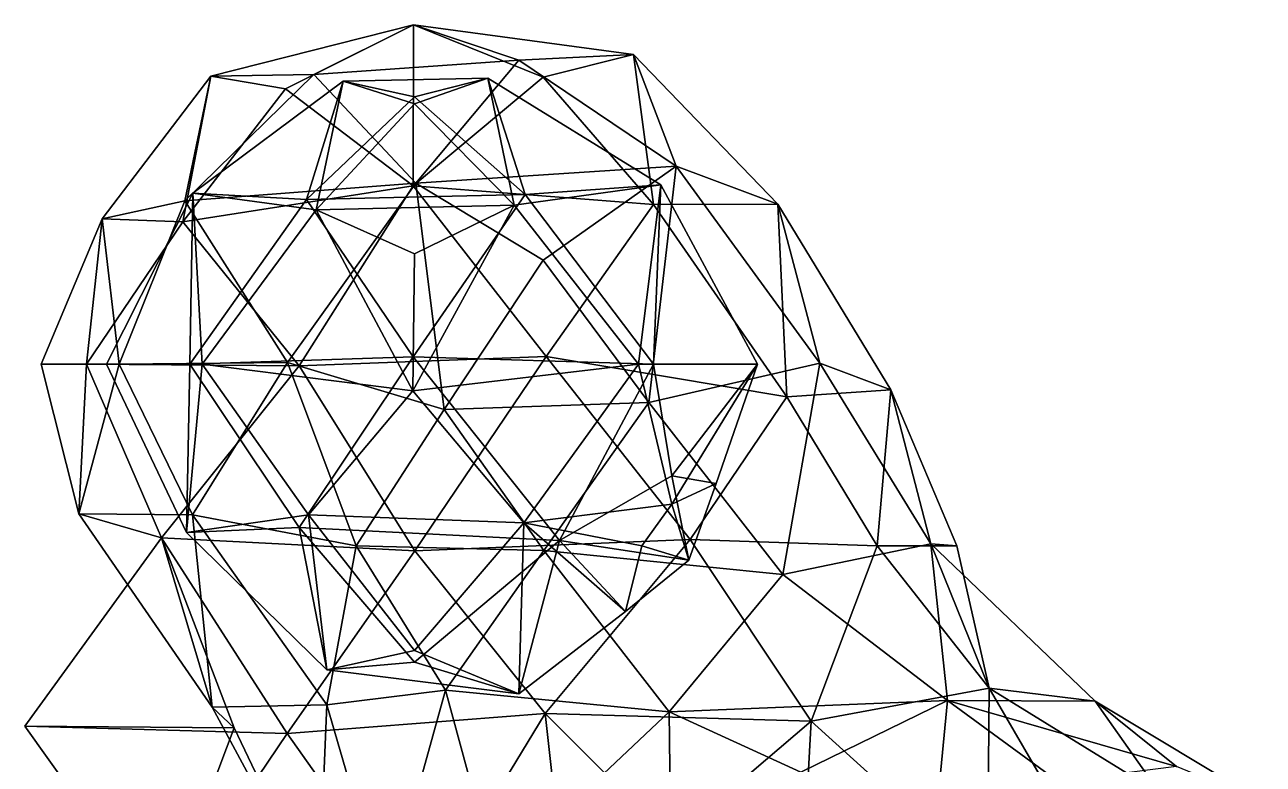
# Model space of a CAD drawing. Extents: x 290034 to 295698, y 4553723 to 4561693.
# Drawn here: x 292792.7 to 292913.9, y 4558315.4 to 4558387.8 of the extents above; entities that cross this region are included whole.
import ezdxf

# ---------------------------------------------------------------- set-up
doc = ezdxf.new("R2010")
doc.units = 0
doc.layers.add('Au_ppm_Pref_-_0_2', color=7, linetype='CONTINUOUS')

msp = doc.modelspace()

# ---------------------------------------------------------------- linework, layer by layer
at = {"layer": 'Au_ppm_Pref_-_0_2'}
for points in [[(292830.77, 4558387.79, 1764.3), (292821.02, 4558382.93, 1768.8), (292810.93, 4558382.74, 1763.98)], [(292830.77, 4558387.79, 1764.3), (292810.93, 4558382.74, 1763.98), (292818.25, 4558381.5, 1760.94)], [(292830.77, 4558387.79, 1764.3), (292818.25, 4558381.5, 1760.94), (292830.74, 4558372, 1758.86)], [(292830.77, 4558387.79, 1764.3), (292841.06, 4558384.32, 1769.09), (292821.02, 4558382.93, 1768.8)], [(292830.77, 4558387.79, 1764.3), (292830.74, 4558372, 1758.86), (292843.45, 4558382.67, 1760.55)], [(292830.77, 4558387.79, 1764.3), (292852.29, 4558384.88, 1763.98), (292841.06, 4558384.32, 1769.09)], [(292830.77, 4558387.79, 1764.3), (292843.45, 4558382.67, 1760.55), (292852.29, 4558384.88, 1763.98)], [(292852.29, 4558384.88, 1763.98), (292856.47, 4558373.93, 1770.2), (292841.06, 4558384.32, 1769.09)], [(292852.29, 4558384.88, 1763.98), (292843.45, 4558382.67, 1760.55), (292854.26, 4558370.19, 1759.61)], [(292866.41, 4558370.21, 1765.18), (292856.47, 4558373.93, 1770.2), (292852.29, 4558384.88, 1763.98)], [(292852.29, 4558384.88, 1763.98), (292854.26, 4558370.19, 1759.61), (292866.41, 4558370.21, 1765.18)], [(292841.06, 4558384.32, 1769.09), (292830.99, 4558372.27, 1772.22), (292821.02, 4558382.93, 1768.8)], [(292841.06, 4558384.32, 1769.09), (292856.47, 4558373.93, 1770.2), (292830.99, 4558372.27, 1772.22)], [(292800.29, 4558368.77, 1763.98), (292810.93, 4558382.74, 1763.98), (292808.38, 4558370.53, 1769.31)], [(292810.93, 4558382.74, 1763.98), (292800.29, 4558368.77, 1763.98), (292808.18, 4558368.5, 1760.52)], [(292810.93, 4558382.74, 1763.98), (292808.18, 4558368.5, 1760.52), (292818.25, 4558381.5, 1760.94)], [(292808.38, 4558370.53, 1769.31), (292821.02, 4558382.93, 1768.8), (292830.99, 4558372.27, 1772.22)], [(292810.93, 4558382.74, 1763.98), (292821.02, 4558382.93, 1768.8), (292808.38, 4558370.53, 1769.31)], [(292823.87, 4558382.25, 1829.31), (292838.05, 4558382.57, 1829.31), (292830.85, 4558380.72, 1832.09)], [(292838.05, 4558382.57, 1829.31), (292823.87, 4558382.25, 1829.31), (292830.85, 4558380.04, 1826.76)], [(292843.45, 4558382.67, 1760.55), (292830.74, 4558372, 1758.86), (292854.26, 4558370.19, 1759.61)], [(292838.05, 4558382.57, 1829.31), (292841.69, 4558371.15, 1834.01), (292830.85, 4558380.72, 1832.09)], [(292838.05, 4558382.57, 1829.31), (292830.85, 4558380.04, 1826.76), (292840.61, 4558370.13, 1825.46)], [(292838.05, 4558382.57, 1829.31), (292854.95, 4558372.11, 1829.31), (292841.69, 4558371.15, 1834.01)], [(292854.95, 4558372.11, 1829.31), (292838.05, 4558382.57, 1829.31), (292840.61, 4558370.13, 1825.46)], [(292830.74, 4558372, 1758.86), (292818.25, 4558381.5, 1760.94), (292808.18, 4558368.5, 1760.52)], [(292809.18, 4558371.31, 1829.31), (292823.87, 4558382.25, 1829.31), (292820.3, 4558370.69, 1833.72)], [(292823.87, 4558382.25, 1829.31), (292809.18, 4558371.31, 1829.31), (292821.25, 4558369.66, 1825.69)], [(292823.87, 4558382.25, 1829.31), (292830.85, 4558380.72, 1832.09), (292820.3, 4558370.69, 1833.72)], [(292823.87, 4558382.25, 1829.31), (292821.25, 4558369.66, 1825.69), (292830.85, 4558380.04, 1826.76)], [(292841.69, 4558371.15, 1834.01), (292820.3, 4558370.69, 1833.72), (292830.85, 4558380.72, 1832.09)], [(292830.85, 4558380.04, 1826.76), (292821.25, 4558369.66, 1825.69), (292840.61, 4558370.13, 1825.46)], [(292856.47, 4558373.93, 1770.2), (292843.45, 4558364.72, 1773.31), (292830.99, 4558372.27, 1772.22)], [(292853.78, 4558350.8, 1773.53), (292843.45, 4558364.72, 1773.31), (292856.47, 4558373.93, 1770.2)], [(292856.47, 4558373.93, 1770.2), (292870.52, 4558354.64, 1770.31), (292853.78, 4558350.8, 1773.53)], [(292870.52, 4558354.64, 1770.31), (292856.47, 4558373.93, 1770.2), (292866.41, 4558370.21, 1765.18)], [(292830.74, 4558372, 1758.86), (292808.18, 4558368.5, 1760.52), (292819.58, 4558354.39, 1758.11)], [(292808.38, 4558370.53, 1769.31), (292830.99, 4558372.27, 1772.22), (292818.44, 4558354.71, 1772.36)], [(292833.77, 4558350.11, 1773), (292818.44, 4558354.71, 1772.36), (292830.99, 4558372.27, 1772.22)], [(292819.58, 4558354.39, 1758.11), (292843.75, 4558355.32, 1757.9), (292830.74, 4558372, 1758.86)], [(292854.26, 4558370.19, 1759.61), (292830.74, 4558372, 1758.86), (292843.75, 4558355.32, 1757.9)], [(292843.45, 4558364.72, 1773.31), (292833.77, 4558350.11, 1773), (292830.99, 4558372.27, 1772.22)], [(292854.95, 4558372.11, 1829.31), (292840.61, 4558370.13, 1825.46), (292852.77, 4558354.56, 1824.92)], [(292854.24, 4558354.56, 1834.4), (292841.69, 4558371.15, 1834.01), (292854.95, 4558372.11, 1829.31)], [(292864.43, 4558354.56, 1829.31), (292854.95, 4558372.11, 1829.31), (292852.77, 4558354.56, 1824.92)], [(292854.24, 4558354.56, 1834.4), (292854.95, 4558372.11, 1829.31), (292864.43, 4558354.56, 1829.31)], [(292800.29, 4558368.77, 1763.98), (292808.38, 4558370.53, 1769.31), (292801.96, 4558354.56, 1768.47)], [(292800.74, 4558354.56, 1829.31), (292809.18, 4558371.31, 1829.31), (292808.87, 4558354.56, 1833.73)], [(292809.18, 4558371.31, 1829.31), (292800.74, 4558354.56, 1829.31), (292810.08, 4558354.56, 1825.46)], [(292801.96, 4558354.56, 1768.47), (292808.38, 4558370.53, 1769.31), (292818.44, 4558354.71, 1772.36)], [(292809.18, 4558371.31, 1829.31), (292820.3, 4558370.69, 1833.72), (292808.87, 4558354.56, 1833.73)], [(292830.74, 4558355.28, 1833.16), (292808.87, 4558354.56, 1833.73), (292820.3, 4558370.69, 1833.72)], [(292809.18, 4558371.31, 1829.31), (292810.08, 4558354.56, 1825.46), (292821.25, 4558369.66, 1825.69)], [(292830.74, 4558355.28, 1833.16), (292820.3, 4558370.69, 1833.72), (292841.69, 4558371.15, 1834.01)], [(292854.24, 4558354.56, 1834.4), (292830.74, 4558355.28, 1833.16), (292841.69, 4558371.15, 1834.01)], [(292830.69, 4558351.95, 1825.86), (292821.25, 4558369.66, 1825.69), (292810.08, 4558354.56, 1825.46)], [(292830.85, 4558365.35, 1826.97), (292840.61, 4558370.13, 1825.46), (292821.25, 4558369.66, 1825.69)], [(292830.69, 4558351.95, 1825.86), (292830.85, 4558365.35, 1826.97), (292821.25, 4558369.66, 1825.69)], [(292830.69, 4558351.95, 1825.86), (292852.77, 4558354.56, 1824.92), (292840.61, 4558370.13, 1825.46)], [(292830.85, 4558365.35, 1826.97), (292830.69, 4558351.95, 1825.86), (292840.61, 4558370.13, 1825.46)], [(292867.31, 4558351.34, 1759.75), (292854.26, 4558370.19, 1759.61), (292843.75, 4558355.32, 1757.9)], [(292866.41, 4558370.21, 1765.18), (292854.26, 4558370.19, 1759.61), (292867.31, 4558351.34, 1759.75)], [(292877.48, 4558352.04, 1763.98), (292870.52, 4558354.64, 1770.31), (292866.41, 4558370.21, 1765.18)], [(292866.41, 4558370.21, 1765.18), (292867.31, 4558351.34, 1759.75), (292877.48, 4558352.04, 1763.98)], [(292798.76, 4558354.56, 1760.73), (292800.29, 4558368.77, 1763.98), (292794.33, 4558354.56, 1763.98)], [(292794.33, 4558354.56, 1763.98), (292800.29, 4558368.77, 1763.98), (292801.96, 4558354.56, 1768.47)], [(292798.76, 4558354.56, 1760.73), (292808.18, 4558368.5, 1760.52), (292800.29, 4558368.77, 1763.98)], [(292819.58, 4558354.39, 1758.11), (292808.18, 4558368.5, 1760.52), (292798.76, 4558354.56, 1760.73)], [(292853.78, 4558350.8, 1773.53), (292833.77, 4558350.11, 1773), (292843.45, 4558364.72, 1773.31)], [(292798.76, 4558354.56, 1760.73), (292794.33, 4558354.56, 1763.98), (292798.02, 4558339.91, 1763.98)], [(292798.02, 4558339.91, 1763.98), (292794.33, 4558354.56, 1763.98), (292801.96, 4558354.56, 1768.47)], [(292798.02, 4558339.91, 1763.98), (292806.11, 4558337.54, 1758.05), (292798.76, 4558354.56, 1760.73)], [(292809.15, 4558339.8, 1769.07), (292798.02, 4558339.91, 1763.98), (292801.96, 4558354.56, 1768.47)], [(292819.58, 4558354.39, 1758.11), (292798.76, 4558354.56, 1760.73), (292806.11, 4558337.54, 1758.05)], [(292808.54, 4558338.07, 1829.31), (292800.74, 4558354.56, 1829.31), (292808.87, 4558354.56, 1833.73)], [(292800.74, 4558354.56, 1829.31), (292808.54, 4558338.07, 1829.31), (292810.08, 4558354.56, 1825.46)], [(292809.15, 4558339.8, 1769.07), (292801.96, 4558354.56, 1768.47), (292818.44, 4558354.71, 1772.36)], [(292808.54, 4558338.07, 1829.31), (292808.87, 4558354.56, 1833.73), (292819.59, 4558338.56, 1834.01)], [(292808.54, 4558338.07, 1829.31), (292820.48, 4558339.79, 1825.43), (292810.08, 4558354.56, 1825.46)], [(292819.59, 4558338.56, 1834.01), (292808.87, 4558354.56, 1833.73), (292830.74, 4558355.28, 1833.16)], [(292818.44, 4558354.71, 1772.36), (292825.14, 4558336.75, 1772.61), (292809.15, 4558339.8, 1769.07)], [(292830.69, 4558351.95, 1825.86), (292810.08, 4558354.56, 1825.46), (292820.48, 4558339.79, 1825.43)], [(292833.77, 4558350.11, 1773), (292825.14, 4558336.75, 1772.61), (292818.44, 4558354.71, 1772.36)], [(292830.88, 4558336.26, 1756.69), (292843.75, 4558355.32, 1757.9), (292819.58, 4558354.39, 1758.11)], [(292845.05, 4558337.3, 1833.86), (292819.59, 4558338.56, 1834.01), (292830.74, 4558355.28, 1833.16)], [(292830.69, 4558351.95, 1825.86), (292841.56, 4558339.03, 1825.02), (292852.77, 4558354.56, 1824.92)], [(292854.24, 4558354.56, 1834.4), (292845.05, 4558337.3, 1833.86), (292830.74, 4558355.28, 1833.16)], [(292857.83, 4558337.37, 1757.45), (292843.75, 4558355.32, 1757.9), (292830.88, 4558336.26, 1756.69)], [(292841.56, 4558339.03, 1825.02), (292856.05, 4558340.85, 1827.94), (292852.77, 4558354.56, 1824.92)], [(292867.31, 4558351.34, 1759.75), (292843.75, 4558355.32, 1757.9), (292857.83, 4558337.37, 1757.45)], [(292854.24, 4558354.56, 1834.4), (292856.05, 4558343.62, 1831.6), (292845.05, 4558337.3, 1833.86)], [(292864.43, 4558354.56, 1829.31), (292852.77, 4558354.56, 1824.92), (292856.05, 4558340.85, 1827.94)], [(292853.78, 4558350.8, 1773.53), (292870.52, 4558354.64, 1770.31), (292866.91, 4558333.97, 1774.11)], [(292856.05, 4558343.62, 1831.6), (292854.24, 4558354.56, 1834.4), (292864.43, 4558354.56, 1829.31)], [(292856.05, 4558343.62, 1831.6), (292864.43, 4558354.56, 1829.31), (292860.38, 4558342.87, 1829.31)], [(292864.43, 4558354.56, 1829.31), (292856.05, 4558340.85, 1827.94), (292860.38, 4558342.87, 1829.31)], [(292866.91, 4558333.97, 1774.11), (292870.52, 4558354.64, 1770.31), (292881.38, 4558336.96, 1769.91)], [(292870.52, 4558354.64, 1770.31), (292877.48, 4558352.04, 1763.98), (292881.38, 4558336.96, 1769.91)], [(292819.58, 4558354.39, 1758.11), (292806.11, 4558337.54, 1758.05), (292830.88, 4558336.26, 1756.69)], [(292830.69, 4558351.95, 1825.86), (292820.48, 4558339.79, 1825.43), (292841.56, 4558339.03, 1825.02)], [(292876.13, 4558336.75, 1760.45), (292867.31, 4558351.34, 1759.75), (292857.83, 4558337.37, 1757.45)], [(292877.48, 4558352.04, 1763.98), (292867.31, 4558351.34, 1759.75), (292876.13, 4558336.75, 1760.45)], [(292877.48, 4558352.04, 1763.98), (292876.13, 4558336.75, 1760.45), (292883.93, 4558336.75, 1763.98)], [(292883.93, 4558336.75, 1763.98), (292881.38, 4558336.96, 1769.91), (292877.48, 4558352.04, 1763.98)], [(292843.53, 4558336.31, 1773.6), (292825.14, 4558336.75, 1772.61), (292833.77, 4558350.11, 1773)], [(292853.78, 4558350.8, 1773.53), (292843.53, 4558336.31, 1773.6), (292833.77, 4558350.11, 1773)], [(292853.78, 4558350.8, 1773.53), (292866.91, 4558333.97, 1774.11), (292843.53, 4558336.31, 1773.6)], [(292856.05, 4558343.62, 1831.6), (292857.72, 4558335.35, 1829.36), (292845.05, 4558337.3, 1833.86)], [(292856.05, 4558343.62, 1831.6), (292860.38, 4558342.87, 1829.31), (292857.72, 4558335.35, 1829.36)], [(292860.38, 4558342.87, 1829.31), (292856.05, 4558340.85, 1827.94), (292857.72, 4558335.35, 1829.36)], [(292841.56, 4558339.03, 1825.02), (292853.1, 4558336.75, 1827.92), (292856.05, 4558340.85, 1827.94)], [(292856.05, 4558340.85, 1827.94), (292853.1, 4558336.75, 1827.92), (292857.72, 4558335.35, 1829.36)], [(292811.06, 4558320.97, 1763.98), (292798.02, 4558339.91, 1763.98), (292809.15, 4558339.8, 1769.07)], [(292811.06, 4558320.97, 1763.98), (292806.11, 4558337.54, 1758.05), (292798.02, 4558339.91, 1763.98)], [(292808.54, 4558338.07, 1829.31), (292822.28, 4558324.62, 1829.31), (292820.48, 4558339.79, 1825.43)], [(292811.06, 4558320.97, 1763.98), (292809.15, 4558339.8, 1769.07), (292822.3, 4558321.2, 1769.14)], [(292822.3, 4558321.2, 1769.14), (292809.15, 4558339.8, 1769.07), (292825.14, 4558336.75, 1772.61)], [(292822.28, 4558324.62, 1829.31), (292830.85, 4558326.52, 1825.9), (292820.48, 4558339.79, 1825.43)], [(292841.56, 4558339.03, 1825.02), (292820.48, 4558339.79, 1825.43), (292830.85, 4558326.52, 1825.9)], [(292841.07, 4558322.29, 1829.31), (292841.56, 4558339.03, 1825.02), (292830.85, 4558326.52, 1825.9)], [(292851.52, 4558330.35, 1829.31), (292841.56, 4558339.03, 1825.02), (292841.07, 4558322.29, 1829.31)], [(292851.52, 4558330.35, 1829.31), (292853.1, 4558336.75, 1827.92), (292841.56, 4558339.03, 1825.02)], [(292822.28, 4558324.62, 1829.31), (292808.54, 4558338.07, 1829.31), (292819.59, 4558338.56, 1834.01)], [(292822.28, 4558324.62, 1829.31), (292819.59, 4558338.56, 1834.01), (292830.85, 4558325.39, 1833.1)], [(292830.85, 4558325.39, 1833.1), (292819.59, 4558338.56, 1834.01), (292845.05, 4558337.3, 1833.86)], [(292806.11, 4558337.54, 1758.05), (292813.22, 4558318.93, 1760.41), (292792.73, 4558319.12, 1758.14)], [(292806.11, 4558337.54, 1758.05), (292792.73, 4558319.12, 1758.14), (292818.39, 4558318.39, 1756.38)], [(292811.06, 4558320.97, 1763.98), (292813.22, 4558318.93, 1760.41), (292806.11, 4558337.54, 1758.05)], [(292830.88, 4558336.26, 1756.69), (292806.11, 4558337.54, 1758.05), (292818.39, 4558318.39, 1756.38)], [(292822.3, 4558321.2, 1769.14), (292825.14, 4558336.75, 1772.61), (292833.89, 4558322.64, 1773.19)], [(292843.53, 4558336.31, 1773.6), (292833.89, 4558322.64, 1773.19), (292825.14, 4558336.75, 1772.61)], [(292841.07, 4558322.29, 1829.31), (292830.85, 4558325.39, 1833.1), (292845.05, 4558337.3, 1833.86)], [(292857.83, 4558337.37, 1757.45), (292830.88, 4558336.26, 1756.69), (292843.64, 4558320.35, 1756.25)], [(292845.05, 4558337.3, 1833.86), (292851.52, 4558330.35, 1829.31), (292841.07, 4558322.29, 1829.31)], [(292857.83, 4558337.37, 1757.45), (292843.64, 4558320.35, 1756.25), (292869.66, 4558319.61, 1757.74)], [(292851.52, 4558330.35, 1829.31), (292845.05, 4558337.3, 1833.86), (292857.72, 4558335.35, 1829.36)], [(292851.52, 4558330.35, 1829.31), (292857.72, 4558335.35, 1829.36), (292853.1, 4558336.75, 1827.92)], [(292876.13, 4558336.75, 1760.45), (292857.83, 4558337.37, 1757.45), (292869.66, 4558319.61, 1757.74)], [(292883.03, 4558321.63, 1776.68), (292866.91, 4558333.97, 1774.11), (292881.38, 4558336.96, 1769.91)], [(292876.13, 4558336.75, 1760.45), (292869.66, 4558319.61, 1757.74), (292887.09, 4558322.83, 1762.66)], [(292883.93, 4558336.75, 1763.98), (292876.13, 4558336.75, 1760.45), (292887.09, 4558322.83, 1762.66)], [(292881.38, 4558336.96, 1769.91), (292897.45, 4558321.56, 1769.88), (292883.03, 4558321.63, 1776.68)], [(292881.38, 4558336.96, 1769.91), (292887.09, 4558322.83, 1762.66), (292897.45, 4558321.56, 1769.88)], [(292881.38, 4558336.96, 1769.91), (292883.93, 4558336.75, 1763.98), (292887.09, 4558322.83, 1762.66)], [(292830.88, 4558336.26, 1756.69), (292818.39, 4558318.39, 1756.38), (292843.64, 4558320.35, 1756.25)], [(292843.53, 4558336.31, 1773.6), (292855.79, 4558320.51, 1776.25), (292833.89, 4558322.64, 1773.19)], [(292843.53, 4558336.31, 1773.6), (292866.91, 4558333.97, 1774.11), (292855.79, 4558320.51, 1776.25)], [(292855.79, 4558320.51, 1776.25), (292866.91, 4558333.97, 1774.11), (292883.03, 4558321.63, 1776.68)], [(292822.28, 4558324.62, 1829.31), (292841.07, 4558322.29, 1829.31), (292830.85, 4558326.52, 1825.9)], [(292841.07, 4558322.29, 1829.31), (292822.28, 4558324.62, 1829.31), (292830.85, 4558325.39, 1833.1)], [(292822.3, 4558321.2, 1769.14), (292833.89, 4558322.64, 1773.19), (292828.02, 4558301.46, 1769.72)], [(292833.89, 4558322.64, 1773.19), (292838.81, 4558304.5, 1776.93), (292828.02, 4558301.46, 1769.72)], [(292833.89, 4558322.64, 1773.19), (292855.79, 4558320.51, 1776.25), (292838.81, 4558304.5, 1776.93)], [(292869.66, 4558319.61, 1757.74), (292886.94, 4558303.98, 1756.93), (292887.09, 4558322.83, 1762.66)], [(292887.09, 4558322.83, 1762.66), (292886.94, 4558303.98, 1756.93), (292893.85, 4558311.21, 1760.61)], [(292897.45, 4558321.56, 1769.88), (292887.09, 4558322.83, 1762.66), (292903.86, 4558312.48, 1764.91)], [(292903.86, 4558312.48, 1764.91), (292887.09, 4558322.83, 1762.66), (292893.85, 4558311.21, 1760.61)], [(292811.06, 4558320.97, 1763.98), (292822.3, 4558321.2, 1769.14), (292821.46, 4558301.65, 1763.04)], [(292813.22, 4558318.93, 1760.41), (292811.06, 4558320.97, 1763.98), (292821.46, 4558301.65, 1763.04)], [(292821.46, 4558301.65, 1763.04), (292822.3, 4558321.2, 1769.14), (292828.02, 4558301.46, 1769.72)], [(292855.79, 4558320.51, 1776.25), (292883.03, 4558321.63, 1776.68), (292868.65, 4558314.6, 1780.36)], [(292883.03, 4558321.63, 1776.68), (292881.24, 4558303.3, 1782.66), (292868.65, 4558314.6, 1780.36)], [(292883.03, 4558321.63, 1776.68), (292893.85, 4558313.7, 1780.06), (292881.24, 4558303.3, 1782.66)], [(292893.85, 4558313.7, 1780.06), (292883.03, 4558321.63, 1776.68), (292905.43, 4558315.17, 1775.09)], [(292883.03, 4558321.63, 1776.68), (292897.45, 4558321.56, 1769.88), (292905.43, 4558315.17, 1775.09)], [(292905.43, 4558315.17, 1775.09), (292897.45, 4558321.56, 1769.88), (292913.91, 4558311.66, 1769.92)], [(292913.91, 4558311.66, 1769.92), (292897.45, 4558321.56, 1769.88), (292903.86, 4558312.48, 1764.91)], [(292831.36, 4558300.09, 1756.06), (292843.64, 4558320.35, 1756.25), (292818.39, 4558318.39, 1756.38)], [(292843.64, 4558320.35, 1756.25), (292831.36, 4558300.09, 1756.06), (292845.93, 4558299.74, 1754.07)], [(292855.79, 4558320.51, 1776.25), (292856.02, 4558301.19, 1781.83), (292838.81, 4558304.5, 1776.93)], [(292856.05, 4558307.94, 1755.76), (292843.64, 4558320.35, 1756.25), (292845.93, 4558299.74, 1754.07)], [(292856.05, 4558307.94, 1755.76), (292869.66, 4558319.61, 1757.74), (292843.64, 4558320.35, 1756.25)], [(292855.79, 4558320.51, 1776.25), (292868.65, 4558314.6, 1780.36), (292856.02, 4558301.19, 1781.83)], [(292869.66, 4558319.61, 1757.74), (292856.05, 4558307.94, 1755.76), (292868.7, 4558301.78, 1752.82)], [(292886.94, 4558303.98, 1756.93), (292869.66, 4558319.61, 1757.74), (292868.7, 4558301.78, 1752.82)], [(292813.22, 4558318.93, 1760.41), (292806.16, 4558300.25, 1758.22), (292792.73, 4558319.12, 1758.14)], [(292792.73, 4558319.12, 1758.14), (292806.16, 4558300.25, 1758.22), (292818.39, 4558318.39, 1756.38)], [(292813.22, 4558318.93, 1760.41), (292821.46, 4558301.65, 1763.04), (292806.16, 4558300.25, 1758.22)], [(292806.16, 4558300.25, 1758.22), (292831.36, 4558300.09, 1756.06), (292818.39, 4558318.39, 1756.38)]]:
    msp.add_3dface(points, dxfattribs=at)

doc.saveas('drawing.dxf')
